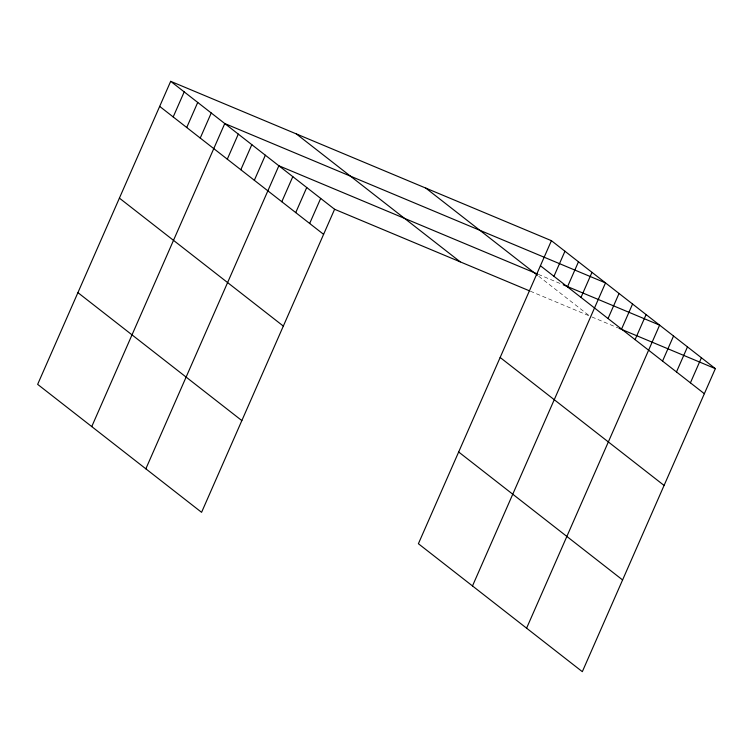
<?xml version="1.0" encoding="UTF-8"?>
<svg xmlns="http://www.w3.org/2000/svg" width="753" height="753" viewBox="0 0 753 753"><rect width="100%" height="100%" fill="white"/><g stroke="black" fill="none" stroke-linecap="round" stroke-linejoin="round"><path stroke-width="0.56" stroke-dasharray="3.77 2.82" d="M538.301 274.356L561.051 283.881M530.376 291.213L589.703 316.053L538.32 275.946M591.867 316.957L617.865 327.837"/><path stroke-width="1.13" d="M170.677 81.324L37.65 384.359L201.578 512.322L334.605 209.278L170.677 81.324L551.422 240.678L715.35 368.641L582.323 671.676L418.395 543.722L551.422 240.678M173.19 116.95L184.203 91.875M186.716 127.511L197.728 102.436M200.242 138.063L211.245 112.988M91.744 426.593L224.771 123.548L605.516 282.902L472.489 585.947M227.293 159.175L238.296 134.109M240.819 169.736L251.822 144.661M254.335 180.287L265.348 155.222M145.847 468.818L278.864 165.773L537.218 273.904M281.801 201.719L292.804 176.654M295.731 212.6L306.735 187.525M309.662 223.481L320.674 198.406M553.944 276.304L564.948 251.238M567.461 286.865L578.473 261.79M580.987 297.416L591.99 272.351M608.038 318.528L619.041 293.463M621.564 329.089L632.567 304.014M635.08 339.641L646.093 314.575M526.592 628.171L659.619 325.127L563.216 284.785M662.546 361.082L673.549 336.007M676.476 371.954L687.48 346.888M690.407 382.835L701.42 357.76M334.605 209.278L529.293 290.762M618.947 328.289L715.35 368.641M540.419 265.753L704.347 393.706M425.774 188.09L537.454 275.259M296.324 133.912L460.252 261.865M500.152 357.477L664.08 485.44M159.674 106.389L323.602 234.352M458.662 451.988L622.59 579.951M119.407 198.124L283.335 326.087M77.917 292.635L241.845 420.588"/></g></svg>
